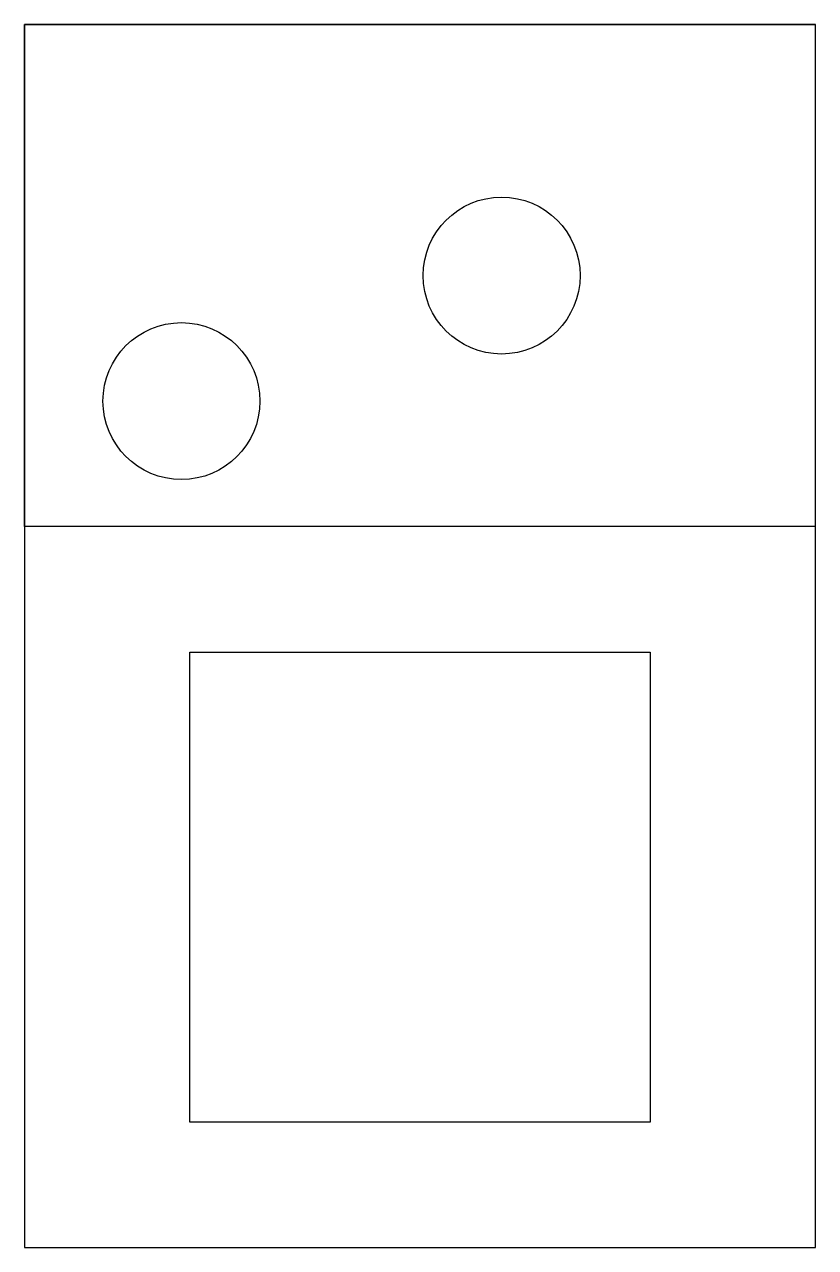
# Model space of a CAD drawing. Header units: millimetres. Extents: x -63 to 63, y -26 to 169.
import ezdxf

# ---------------------------------------------------------------- set-up
doc = ezdxf.new("R2010")
doc.units = ezdxf.units.MM
doc.layers.get('0').update_dxf_attribs({"linetype": 'CONTINUOUS'})

msp = doc.modelspace()

# ---------------------------------------------------------------- linework, layer by layer
for p, q in [((-63, 169.11), (63, 169.11)), ((-63, 89.11), (-63, 169.11)), ((63, 89.11), (63, 169.11)), ((63, 89.11), (-63, 89.11))]:
    msp.add_line(p, q)
for points in [[(-63, 169.11), (-63, -25.74), (63, -25.74), (63, 169.11)], [(-36.65, -5.74), (-36.65, 69.11), (36.65, 69.11), (36.65, -5.74)]]:
    msp.add_lwpolyline(points, close=True)
for centre in [(13, 129.11), (13, 129.11), (-38, 109.11), (-38, 109.11)]:
    msp.add_circle(centre, 12.5)

doc.saveas('drawing.dxf')
